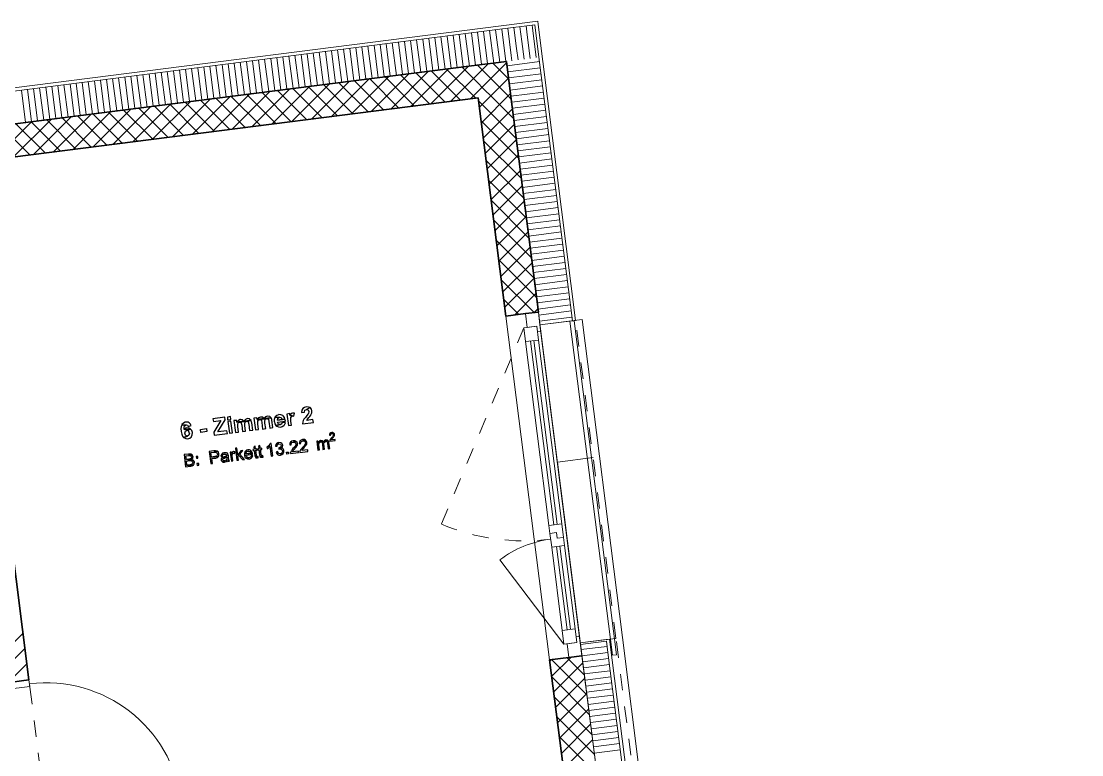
# Model space of a CAD drawing. Header units: metres. Extents: x 2713679.5 to 2713747.3, y 1226017.1 to 1226104.2.
# Drawn here: x 2713694.25 to 2713700.73, y 1226090.99 to 1226095.48 of the extents above; entities that cross this region are included whole.
import ezdxf

# ---------------------------------------------------------------- set-up
doc = ezdxf.new("R2010")
doc.units = ezdxf.units.M
doc.header["$MEASUREMENT"] = 0
doc.linetypes.add('Strich 2_1mm', pattern=[0.15, 0.1, -0.05])
doc.linetypes.add('Strichpunkt 3_1_1mm Achsen', pattern=[0.25, 0.15, -0.05, 0, -0.05])
doc.layers.add('plangrafiken', color=251, linetype='Continuous')
doc.layers.add('waende_stuetzen', color=250, linetype='Continuous')
doc.layers.add('texte', color=7, linetype='Continuous', true_color=0x000000)

msp = doc.modelspace()

# ---------------------------------------------------------------- linework, layer by layer
at = {"layer": 'plangrafiken', "color": 7, "linetype": 'Continuous', "lineweight": 13}
for p, q in [((2713697.6277, 1226093.6492), (2713697.6029, 1226093.6461)), ((2713697.6029, 1226093.6461), (2713697.8622, 1226091.6025)), ((2713697.887, 1226091.6056), (2713697.6277, 1226093.6492)), ((2713697.8622, 1226091.6025), (2713697.887, 1226091.6056))]:
    msp.add_line(p, q, dxfattribs=at)
at = {"layer": 'texte'}
for points in [[(2713695.8213, 1226093.0747), (2713695.8201, 1226093.0735), (2713695.8091, 1226093.0698), (2713695.7993, 1226093.0612), (2713695.7968, 1226093.0576), (2713695.825, 1226093.06), (2713695.8348, 1226093.0563), (2713695.836, 1226093.0563), (2713695.8409, 1226093.0441), (2713695.8127, 1226093.0417), (2713695.8592, 1226093.0465), (2713695.8556, 1226093.0576), (2713695.8482, 1226093.0673), (2713695.8458, 1226093.0686), (2713695.8348, 1226093.0735)], [(2713695.8886, 1226093.0808), (2713695.8703, 1226093.0784), (2713695.88, 1226093.0074), (2713695.8984, 1226093.0098), (2713695.896, 1226093.0319), (2713695.8947, 1226093.0453), (2713695.8947, 1226093.0563), (2713695.8984, 1226093.0637), (2713695.9045, 1226093.0673), (2713695.8898, 1226093.071)], [(2713695.9045, 1226093.0845), (2713695.8972, 1226093.0808), (2713695.8898, 1226093.071), (2713695.9045, 1226093.0673), (2713695.9143, 1226093.0649), (2713695.918, 1226093.0833), (2713695.9168, 1226093.0833)], [(2713695.9889, 1226093.1224), (2713695.9779, 1226093.1187), (2713695.9681, 1226093.1126), (2713695.9681, 1226093.1126), (2713695.962, 1226093.1016), (2713695.9596, 1226093.0882), (2713695.9792, 1226093.0894), (2713695.9792, 1226093.0894), (2713695.9816, 1226093.1016), (2713695.9902, 1226093.1065), (2713696.0134, 1226093.1175), (2713696.0024, 1226093.1212)], [(2713696.0134, 1226093.1175), (2713695.9902, 1226093.1065), (2713696.0012, 1226093.1041), (2713696.0049, 1226093.0943), (2713696.0024, 1226093.082), (2713695.9987, 1226093.0771), (2713695.9889, 1226093.0637), (2713695.9841, 1226093.0576), (2713695.9755, 1226093.0465), (2713695.9706, 1226093.038), (2713695.9681, 1226093.0306), (2713695.9669, 1226093.0184), (2713696.033, 1226093.0257), (2713696.0305, 1226093.0441), (2713695.9938, 1226093.0392), (2713695.9963, 1226093.0453), (2713695.9975, 1226093.0465), (2713696.0061, 1226093.0576), (2713696.011, 1226093.0625), (2713696.0171, 1226093.071), (2713696.0183, 1226093.0735), (2713696.0232, 1226093.0857), (2713696.0232, 1226093.0857), (2713696.0244, 1226093.0979), (2713696.022, 1226093.1077)], [(2713695.2279, 1226093.0111), (2713695.2242, 1226093.0013), (2713695.223, 1226092.9878), (2713695.2242, 1226092.9731), (2713695.2242, 1226092.9707), (2713695.2279, 1226092.9548), (2713695.2328, 1226092.9438), (2713695.2389, 1226092.9352), (2713695.2634, 1226092.9425), (2713695.2536, 1226092.9462), (2713695.2511, 1226092.9487), (2713695.2475, 1226092.9609), (2713695.2475, 1226092.9609), (2713695.2499, 1226092.9731), (2713695.2585, 1226092.9793), (2713695.2805, 1226092.9866), (2713695.2426, 1226092.9829), (2713695.2426, 1226092.9964), (2713695.245, 1226093.0062), (2713695.2548, 1226093.0123)], [(2713695.2536, 1226093.0282), (2713695.2487, 1226093.0282), (2713695.2377, 1226093.0221), (2713695.2291, 1226093.0135), (2713695.2279, 1226093.0111), (2713695.2548, 1226093.0123), (2713695.2621, 1226093.0111), (2713695.267, 1226093.0025), (2713695.2854, 1226093.0074), (2713695.2817, 1226093.016), (2713695.2731, 1226093.0245), (2713695.267, 1226093.0282)], [(2713695.4922, 1226093.0588), (2713695.4188, 1226093.049), (2713695.4212, 1226093.0319), (2713695.4677, 1226093.038), (2713695.4236, 1226092.967), (2713695.4261, 1226092.9487), (2713695.5069, 1226092.9597), (2713695.5044, 1226092.9756), (2713695.4481, 1226092.9695), (2713695.4934, 1226093.0429)], [(2713695.5252, 1226093.0625), (2713695.5069, 1226093.06), (2713695.5081, 1226093.0429), (2713695.5277, 1226093.0453)], [(2713695.5289, 1226093.0355), (2713695.5093, 1226093.0331), (2713695.5191, 1226092.9609), (2713695.5374, 1226092.9633)], [(2713695.5644, 1226093.0392), (2713695.5472, 1226093.038), (2713695.5558, 1226092.9658), (2713695.5754, 1226092.9682), (2713695.5705, 1226093.0025), (2713695.5705, 1226093.0062), (2713695.5705, 1226093.0184), (2713695.5741, 1226093.0257), (2713695.5815, 1226093.0294), (2713695.6255, 1226093.0343), (2713695.6525, 1226093.0392), (2713695.6084, 1226093.0355), (2713695.5656, 1226093.0294)], [(2713695.5864, 1226093.0441), (2713695.5852, 1226093.0441), (2713695.5741, 1226093.0392), (2713695.5656, 1226093.0294), (2713695.6084, 1226093.0355), (2713695.5986, 1226093.0429)], [(2713695.6255, 1226093.0343), (2713695.5815, 1226093.0294), (2713695.5876, 1226093.0282), (2713695.5913, 1226093.0245), (2713695.5913, 1226093.0233), (2713695.595, 1226093.0111), (2713695.5998, 1226092.9707), (2713695.6182, 1226092.9731), (2713695.6145, 1226093.0086), (2713695.6133, 1226093.0111), (2713695.6133, 1226093.0233), (2713695.6182, 1226093.0306)], [(2713695.6292, 1226093.0502), (2713695.617, 1226093.0453), (2713695.617, 1226093.0453), (2713695.6084, 1226093.0355), (2713695.6525, 1226093.0392), (2713695.6427, 1226093.0478), (2713695.6414, 1226093.049)], [(2713695.6525, 1226093.0392), (2713695.6255, 1226093.0343), (2713695.6341, 1226093.0319), (2713695.6341, 1226093.0306), (2713695.6378, 1226093.0172), (2713695.6427, 1226092.9768), (2713695.6622, 1226092.9793), (2713695.6561, 1226093.0245), (2713695.6549, 1226093.0282)], [(2713695.6879, 1226093.0551), (2713695.6696, 1226093.0527), (2713695.6794, 1226092.9817), (2713695.6977, 1226092.9841), (2713695.6941, 1226093.0184), (2713695.6928, 1226093.0209), (2713695.6928, 1226093.0343), (2713695.6977, 1226093.0417), (2713695.7051, 1226093.0441), (2713695.7479, 1226093.0502), (2713695.7748, 1226093.0551), (2713695.732, 1226093.0514), (2713695.6892, 1226093.0453)], [(2713695.71, 1226093.06), (2713695.7087, 1226093.06), (2713695.6977, 1226093.0551), (2713695.6892, 1226093.0453), (2713695.732, 1226093.0514), (2713695.7222, 1226093.0588)], [(2713695.7479, 1226093.0502), (2713695.7051, 1226093.0441), (2713695.7112, 1226093.0441), (2713695.7149, 1226093.0392), (2713695.7149, 1226093.0392), (2713695.7173, 1226093.0257), (2713695.7222, 1226092.9866), (2713695.7418, 1226092.989), (2713695.7369, 1226093.0233), (2713695.7369, 1226093.027), (2713695.7369, 1226093.0392), (2713695.7406, 1226093.0465)], [(2713695.7516, 1226093.0649), (2713695.7406, 1226093.0612), (2713695.7406, 1226093.0612), (2713695.732, 1226093.0514), (2713695.7748, 1226093.0551), (2713695.7663, 1226093.0637), (2713695.765, 1226093.0637)], [(2713695.7748, 1226093.0551), (2713695.7479, 1226093.0502), (2713695.7565, 1226093.0465), (2713695.7577, 1226093.0465), (2713695.7601, 1226093.0331), (2713695.7663, 1226092.9927), (2713695.7846, 1226092.9952), (2713695.7785, 1226093.0404), (2713695.7785, 1226093.0441)], [(2713695.7968, 1226093.0576), (2713695.7932, 1226093.0453), (2713695.7932, 1226093.0319), (2713695.7944, 1226093.0306), (2713695.7968, 1226093.0184), (2713695.8042, 1226093.0074), (2713695.8311, 1226093.0135), (2713695.8201, 1226093.0172), (2713695.8189, 1226093.0172), (2713695.814, 1226093.0294), (2713695.8617, 1226093.0355), (2713695.8592, 1226093.0465), (2713695.8127, 1226093.0417), (2713695.8127, 1226093.0417), (2713695.8152, 1226093.0539), (2713695.825, 1226093.06)], [(2713695.8421, 1226093.0257), (2713695.8384, 1226093.0172), (2713695.8311, 1226093.0135), (2713695.8042, 1226093.0074), (2713695.8091, 1226093.0037), (2713695.8201, 1226093.0001), (2713695.8336, 1226092.9988), (2713695.8421, 1226093.0013), (2713695.8519, 1226093.0074), (2713695.8568, 1226093.0123), (2713695.8617, 1226093.0245)], [(2713695.2805, 1226092.9866), (2713695.2585, 1226092.9793), (2713695.2683, 1226092.9756), (2713695.2695, 1226092.9744), (2713695.2731, 1226092.9621), (2713695.2744, 1226092.9597), (2713695.2719, 1226092.9487), (2713695.2634, 1226092.9425), (2713695.2389, 1226092.9352), (2713695.2413, 1226092.934), (2713695.2523, 1226092.9279), (2713695.2646, 1226092.9266), (2713695.2646, 1226092.9266), (2713695.2768, 1226092.9315), (2713695.2866, 1226092.9389), (2713695.2866, 1226092.9401), (2713695.2915, 1226092.9511), (2713695.2927, 1226092.9646), (2713695.2927, 1226092.9646), (2713695.2891, 1226092.978)], [(2713695.2597, 1226092.9939), (2713695.2523, 1226092.9915), (2713695.2426, 1226092.9829), (2713695.2805, 1226092.9866), (2713695.2719, 1226092.9927)], [(2713695.3441, 1226092.9658), (2713695.3417, 1226092.9841), (2713695.3796, 1226092.989), (2713695.382, 1226092.9707), (2713695.3441, 1226092.9658)], [(2713696.1456, 1226092.9646), (2713696.1394, 1226092.9633), (2713696.1346, 1226092.9597), (2713696.1321, 1226092.9548), (2713696.1309, 1226092.9487), (2713696.137, 1226092.9487), (2713696.137, 1226092.9499), (2713696.1394, 1226092.956), (2713696.1394, 1226092.9572), (2713696.1456, 1226092.9597), (2713696.1566, 1226092.9621), (2713696.1517, 1226092.9646)], [(2713696.1566, 1226092.9621), (2713696.1456, 1226092.9597), (2713696.1468, 1226092.9597), (2713696.1529, 1226092.9585), (2713696.1529, 1226092.9585), (2713696.1554, 1226092.9523), (2713696.1554, 1226092.9511), (2713696.1541, 1226092.945), (2713696.1529, 1226092.9438), (2713696.1505, 1226092.9389), (2713696.1443, 1226092.9328), (2713696.1407, 1226092.9291), (2713696.137, 1226092.9242), (2713696.137, 1226092.9242), (2713696.1346, 1226092.9181), (2713696.1346, 1226092.9132), (2713696.1664, 1226092.9168), (2713696.1664, 1226092.923), (2713696.1419, 1226092.9205), (2713696.1443, 1226092.9242), (2713696.1456, 1226092.9254), (2713696.1505, 1226092.9303), (2713696.1554, 1226092.9364), (2713696.1578, 1226092.9401), (2713696.159, 1226092.9413), (2713696.1615, 1226092.9474), (2713696.1627, 1226092.9536), (2713696.1615, 1226092.9572)], [(2713695.6769, 1226092.8838), (2713695.6684, 1226092.8765), (2713695.6708, 1226092.863), (2713695.6635, 1226092.8618), (2713695.6647, 1226092.8557), (2713695.6708, 1226092.8557), (2713695.6757, 1226092.8251), (2713695.6757, 1226092.8239), (2713695.6782, 1226092.8141), (2713695.6904, 1226092.819), (2713695.6867, 1226092.819), (2713695.6855, 1226092.8202), (2713695.6843, 1226092.8263), (2713695.6806, 1226092.8569), (2713695.6892, 1226092.8581), (2713695.6879, 1226092.8655), (2713695.6794, 1226092.8642)], [(2713695.7063, 1226092.8863), (2713695.6977, 1226092.8801), (2713695.699, 1226092.8667), (2713695.6928, 1226092.8655), (2713695.6928, 1226092.8593), (2713695.7002, 1226092.8593), (2713695.7039, 1226092.8287), (2713695.7039, 1226092.8275), (2713695.7063, 1226092.8177), (2713695.7198, 1226092.8226), (2713695.7161, 1226092.8226), (2713695.7149, 1226092.8239), (2713695.7136, 1226092.83), (2713695.7087, 1226092.8606), (2713695.7185, 1226092.8618), (2713695.7173, 1226092.8691), (2713695.7087, 1226092.8679)], [(2713695.7577, 1226092.8814), (2713695.7491, 1226092.8752), (2713695.7503, 1226092.8667), (2713695.7516, 1226092.8667), (2713695.7601, 1226092.8728), (2713695.7601, 1226092.8728), (2713695.7675, 1226092.8801)], [(2713695.7748, 1226092.8973), (2713695.7687, 1226092.8973), (2713695.7675, 1226092.8948), (2713695.7614, 1226092.8863), (2713695.7577, 1226092.8814), (2713695.7675, 1226092.8801), (2713695.7748, 1226092.8214), (2713695.7846, 1226092.8226)], [(2713695.8079, 1226092.896), (2713695.8042, 1226092.8912), (2713695.8017, 1226092.8814), (2713695.8103, 1226092.8814), (2713695.8115, 1226092.8826), (2713695.814, 1226092.8912), (2713695.814, 1226092.8912), (2713695.8225, 1226092.896)], [(2713695.8213, 1226092.9034), (2713695.8152, 1226092.9022), (2713695.8079, 1226092.896), (2713695.8225, 1226092.896), (2713695.8323, 1226092.8936), (2713695.836, 1226092.8863), (2713695.836, 1226092.8838), (2713695.8323, 1226092.8752), (2713695.8311, 1226092.8752), (2713695.8225, 1226092.8716), (2713695.8372, 1226092.8704), (2713695.8446, 1226092.8777), (2713695.8458, 1226092.8863), (2713695.8458, 1226092.8875), (2713695.8421, 1226092.896), (2713695.8409, 1226092.8973), (2713695.8336, 1226092.9022), (2713695.8311, 1226092.9022)], [(2713695.9094, 1226092.9144), (2713695.9008, 1226092.912), (2713695.8935, 1226092.9071), (2713695.8898, 1226092.8997), (2713695.8886, 1226092.8899), (2713695.8972, 1226092.8899), (2713695.8972, 1226092.8924), (2713695.8996, 1226092.9022), (2713695.9008, 1226092.9034), (2713695.9106, 1226092.9071), (2713695.9265, 1226092.9107), (2713695.9204, 1226092.9144)], [(2713695.9265, 1226092.9107), (2713695.9106, 1226092.9071), (2713695.9119, 1226092.9071), (2713695.9204, 1226092.9046), (2713695.9216, 1226092.9046), (2713695.9253, 1226092.896), (2713695.9253, 1226092.8936), (2713695.9229, 1226092.8838), (2713695.9216, 1226092.8826), (2713695.9168, 1226092.8752), (2713695.9082, 1226092.8667), (2713695.9033, 1226092.8606), (2713695.8984, 1226092.8532), (2713695.8972, 1226092.852), (2713695.8935, 1226092.8434), (2713695.8935, 1226092.8361), (2713695.9424, 1226092.8422), (2713695.9412, 1226092.852), (2713695.9045, 1226092.8471), (2713695.9082, 1226092.852), (2713695.9094, 1226092.8544), (2713695.9168, 1226092.863), (2713695.9241, 1226092.8716), (2713695.9302, 1226092.8777), (2713695.9302, 1226092.8789), (2713695.9351, 1226092.8875), (2713695.9351, 1226092.8973), (2713695.9339, 1226092.9034)], [(2713695.9669, 1226092.9217), (2713695.9584, 1226092.9193), (2713695.951, 1226092.9144), (2713695.9473, 1226092.9071), (2713695.9461, 1226092.8973), (2713695.9559, 1226092.8973), (2713695.9547, 1226092.8997), (2713695.9584, 1226092.9095), (2713695.9596, 1226092.9107), (2713695.9681, 1226092.9144), (2713695.9853, 1226092.9181), (2713695.9779, 1226092.9217)], [(2713695.9853, 1226092.9181), (2713695.9681, 1226092.9144), (2713695.9694, 1226092.9144), (2713695.9792, 1226092.912), (2713695.9792, 1226092.912), (2713695.9841, 1226092.9034), (2713695.9841, 1226092.9009), (2713695.9804, 1226092.8912), (2713695.9804, 1226092.8899), (2713695.9743, 1226092.8826), (2713695.9669, 1226092.874), (2713695.962, 1226092.8679), (2713695.9559, 1226092.8606), (2713695.9547, 1226092.8593), (2713695.951, 1226092.8508), (2713695.951, 1226092.8434), (2713696, 1226092.8496), (2713695.9987, 1226092.8593), (2713695.962, 1226092.8544), (2713695.9657, 1226092.8593), (2713695.9669, 1226092.8618), (2713695.9755, 1226092.8704), (2713695.9816, 1226092.8789), (2713695.9877, 1226092.885), (2713695.9877, 1226092.8863), (2713695.9926, 1226092.8948), (2713695.9926, 1226092.9046), (2713695.9914, 1226092.9107)], [(2713696.0611, 1226092.9132), (2713696.0538, 1226092.912), (2713696.0599, 1226092.8581), (2713696.0697, 1226092.8593), (2713696.066, 1226092.8875), (2713696.066, 1226092.8887), (2713696.066, 1226092.8985), (2713696.0697, 1226092.9046), (2713696.0624, 1226092.9046)], [(2713696.0783, 1226092.9156), (2713696.077, 1226092.9156), (2713696.0685, 1226092.912), (2713696.0624, 1226092.9046), (2713696.0697, 1226092.9046), (2713696.077, 1226092.9083), (2713696.0881, 1226092.9144), (2713696.0881, 1226092.9144)], [(2713696.0881, 1226092.9144), (2713696.077, 1226092.9083), (2713696.0844, 1226092.9058), (2713696.0942, 1226092.9083)], [(2713696.1101, 1226092.9205), (2713696.1089, 1226092.9205), (2713696.1003, 1226092.9168), (2713696.0942, 1226092.9083), (2713696.0844, 1226092.9058), (2713696.0881, 1226092.8973), (2713696.0917, 1226092.8618), (2713696.1015, 1226092.863), (2713696.0978, 1226092.8948), (2713696.0966, 1226092.8985), (2713696.0991, 1226092.9071), (2713696.1003, 1226092.9071), (2713696.1089, 1226092.912), (2713696.1223, 1226092.9168), (2713696.1199, 1226092.9193)], [(2713696.1223, 1226092.9168), (2713696.1089, 1226092.912), (2713696.1138, 1226092.9107), (2713696.1174, 1226092.9083), (2713696.1199, 1226092.8997), (2713696.1235, 1226092.8655), (2713696.1333, 1226092.8667), (2713696.1284, 1226092.9046), (2713696.1272, 1226092.9095)], [(2713695.2695, 1226092.8336), (2713695.2426, 1226092.83), (2713695.2511, 1226092.7553), (2713695.2805, 1226092.759), (2713695.2829, 1226092.759), (2713695.2915, 1226092.7615), (2713695.2988, 1226092.7663), (2713695.2597, 1226092.7651), (2713695.2572, 1226092.7908), (2713695.2744, 1226092.7933), (2713695.2976, 1226092.7969), (2713695.2891, 1226092.8006), (2713695.2891, 1226092.8006), (2713695.256, 1226092.7994), (2713695.2536, 1226092.8226), (2713695.2683, 1226092.8239), (2713695.2927, 1226092.8275), (2713695.2842, 1226092.8324), (2713695.2805, 1226092.8336)], [(2713695.2927, 1226092.8275), (2713695.2683, 1226092.8239), (2713695.2695, 1226092.8239), (2713695.2793, 1226092.8251), (2713695.2854, 1226092.8214), (2713695.2878, 1226092.8153), (2713695.2866, 1226092.8079), (2713695.2817, 1226092.8043), (2713695.2719, 1226092.8018), (2713695.256, 1226092.7994), (2713695.2891, 1226092.8006), (2713695.2952, 1226092.8079), (2713695.2976, 1226092.8177), (2713695.2964, 1226092.8177), (2713695.2927, 1226092.8263)], [(2713695.3258, 1226092.819), (2713695.316, 1226092.8177), (2713695.3172, 1226092.8079), (2713695.327, 1226092.8092)], [(2713695.4236, 1226092.8532), (2713695.3955, 1226092.8496), (2713695.4053, 1226092.7749), (2713695.4151, 1226092.7761), (2713695.4114, 1226092.8067), (2713695.4298, 1226092.8092), (2713695.4359, 1226092.8092), (2713695.4457, 1226092.8128), (2713695.4518, 1226092.8177), (2713695.4102, 1226092.8153), (2713695.4065, 1226092.8422), (2713695.4261, 1226092.8447), (2713695.4444, 1226092.8508), (2713695.4444, 1226092.8508), (2713695.4347, 1226092.8532), (2713695.4347, 1226092.8532)], [(2713695.4444, 1226092.8508), (2713695.4261, 1226092.8447), (2713695.4347, 1226092.8447), (2713695.442, 1226092.841), (2713695.4457, 1226092.8336), (2713695.4457, 1226092.8312), (2713695.442, 1226092.8226), (2713695.4396, 1226092.8202), (2713695.4298, 1226092.8177), (2713695.4102, 1226092.8153), (2713695.4518, 1226092.8177), (2713695.4542, 1226092.8251), (2713695.4555, 1226092.8349), (2713695.4555, 1226092.8361), (2713695.4518, 1226092.8447)], [(2713695.4701, 1226092.8312), (2713695.4701, 1226092.8312), (2713695.4665, 1226092.8214), (2713695.4763, 1226092.8214), (2713695.4799, 1226092.83), (2713695.4799, 1226092.83), (2713695.4885, 1226092.8336)], [(2713695.4799, 1226092.8141), (2713695.4738, 1226092.8104), (2713695.4689, 1226092.8043), (2713695.4689, 1226092.7969), (2713695.4689, 1226092.7945), (2713695.475, 1226092.7871), (2713695.4897, 1226092.792), (2713695.4812, 1226092.7933), (2713695.4787, 1226092.7982), (2713695.4787, 1226092.8031), (2713695.4824, 1226092.8067), (2713695.4897, 1226092.8092), (2713695.4958, 1226092.8116), (2713695.5044, 1226092.8153)], [(2713695.4897, 1226092.841), (2713695.4861, 1226092.841), (2713695.4775, 1226092.8385), (2713695.4775, 1226092.8385), (2713695.4701, 1226092.8312), (2713695.4885, 1226092.8336), (2713695.4909, 1226092.8336), (2713695.4995, 1226092.8324), (2713695.5032, 1226092.8239), (2713695.5032, 1226092.8226), (2713695.4983, 1226092.8202), (2713695.4873, 1226092.8165), (2713695.4799, 1226092.8141), (2713695.5044, 1226092.8153), (2713695.5044, 1226092.8116), (2713695.5044, 1226092.8018), (2713695.4995, 1226092.7957), (2713695.5081, 1226092.7945), (2713695.5105, 1226092.7884), (2713695.5203, 1226092.7896), (2713695.5166, 1226092.7957), (2713695.5154, 1226092.7994), (2713695.5142, 1226092.8116), (2713695.513, 1226092.8239), (2713695.5105, 1226092.8324), (2713695.5069, 1226092.8385), (2713695.5007, 1226092.841), (2713695.4995, 1226092.841)], [(2713695.5325, 1226092.8459), (2713695.524, 1226092.8447), (2713695.5313, 1226092.7908), (2713695.5399, 1226092.792), (2713695.5362, 1226092.8202), (2713695.5362, 1226092.8214), (2713695.5362, 1226092.8312), (2713695.5399, 1226092.8361), (2713695.5448, 1226092.8385), (2713695.5338, 1226092.8373)], [(2713695.5436, 1226092.8483), (2713695.5387, 1226092.8459), (2713695.5338, 1226092.8373), (2713695.5448, 1226092.8385), (2713695.5521, 1226092.8373), (2713695.5533, 1226092.8471), (2713695.5533, 1226092.8471)], [(2713695.5656, 1226092.8704), (2713695.5558, 1226092.8691), (2713695.5656, 1226092.7957), (2713695.5754, 1226092.7969), (2713695.5717, 1226092.8177), (2713695.5778, 1226092.8251), (2713695.5705, 1226092.8287)], [(2713695.6011, 1226092.8544), (2713695.5901, 1226092.8532), (2713695.5705, 1226092.8287), (2713695.5778, 1226092.8251), (2713695.5986, 1226092.7994), (2713695.6109, 1226092.8006), (2713695.5839, 1226092.8324)], [(2713695.6158, 1226092.8496), (2713695.6145, 1226092.8471), (2713695.6109, 1226092.8385), (2713695.6109, 1226092.8275), (2713695.6121, 1226092.8251), (2713695.6145, 1226092.8153), (2713695.6206, 1226092.8079), (2713695.639, 1226092.8104), (2713695.6366, 1226092.8104), (2713695.628, 1226092.8141), (2713695.6243, 1226092.8177), (2713695.6206, 1226092.8275), (2713695.661, 1226092.8324), (2713695.661, 1226092.8349), (2713695.6598, 1226092.8385), (2713695.6206, 1226092.8349), (2713695.6206, 1226092.8373), (2713695.6243, 1226092.8471), (2713695.6255, 1226092.8483), (2713695.6341, 1226092.852)], [(2713695.6329, 1226092.8593), (2713695.6317, 1226092.8593), (2713695.6231, 1226092.8569), (2713695.6158, 1226092.8496), (2713695.6341, 1226092.852), (2713695.6378, 1226092.852), (2713695.6463, 1226092.8483), (2713695.6463, 1226092.8471), (2713695.65, 1226092.8385), (2713695.6206, 1226092.8349), (2713695.6598, 1226092.8385), (2713695.6574, 1226092.8471), (2713695.6512, 1226092.8544), (2713695.6512, 1226092.8544), (2713695.6427, 1226092.8593)], [(2713695.6525, 1226092.8239), (2713695.6525, 1226092.8226), (2713695.6476, 1226092.8141), (2713695.639, 1226092.8104), (2713695.6206, 1226092.8079), (2713695.6219, 1226092.8079), (2713695.6304, 1226092.8043), (2713695.6402, 1226092.8031), (2713695.6476, 1226092.8055), (2713695.6549, 1226092.8104), (2713695.6586, 1226092.8141), (2713695.6622, 1226092.8239)], [(2713695.6941, 1226092.8202), (2713695.6904, 1226092.819), (2713695.6782, 1226092.8141), (2713695.6818, 1226092.8104), (2713695.6904, 1226092.8104), (2713695.6965, 1226092.8116)], [(2713695.7234, 1226092.8239), (2713695.7198, 1226092.8226), (2713695.7063, 1226092.8177), (2713695.7112, 1226092.8141), (2713695.7185, 1226092.8141), (2713695.7259, 1226092.8153)], [(2713695.814, 1226092.8483), (2713695.8054, 1226092.8459), (2713695.8079, 1226092.8385), (2713695.814, 1226092.8312), (2713695.8213, 1226092.8275), (2713695.8311, 1226092.8275), (2713695.8323, 1226092.8275), (2713695.8409, 1226092.83), (2713695.8482, 1226092.8361), (2713695.8311, 1226092.8349), (2713695.8299, 1226092.8349), (2713695.8213, 1226092.8373), (2713695.8189, 1226092.8385)], [(2713695.8213, 1226092.8716), (2713695.8213, 1226092.863), (2713695.8274, 1226092.8655), (2713695.8372, 1226092.8704), (2713695.8372, 1226092.8704), (2713695.8225, 1226092.8716)], [(2713695.8372, 1226092.8704), (2713695.8274, 1226092.8655), (2713695.8299, 1226092.8655), (2713695.8384, 1226092.8618), (2713695.8397, 1226092.8606), (2713695.8433, 1226092.852), (2713695.8446, 1226092.8496), (2713695.8409, 1226092.841), (2713695.8397, 1226092.8385), (2713695.8311, 1226092.8349), (2713695.8482, 1226092.8361), (2713695.8531, 1226092.8447), (2713695.8531, 1226092.8544), (2713695.8531, 1226092.8569), (2713695.8482, 1226092.8655), (2713695.847, 1226092.8667)], [(2713695.8703, 1226092.8336), (2713695.869, 1226092.8447), (2713695.88, 1226092.8459), (2713695.8813, 1226092.8349), (2713695.8703, 1226092.8336)], [(2713695.2976, 1226092.7969), (2713695.2744, 1226092.7933), (2713695.2756, 1226092.7933), (2713695.2854, 1226092.7933), (2713695.2915, 1226092.7896), (2713695.2952, 1226092.7823), (2713695.2939, 1226092.7761), (2713695.2903, 1226092.7712), (2713695.2854, 1226092.7688), (2713695.2793, 1226092.7676), (2713695.2597, 1226092.7651), (2713695.2988, 1226092.7663), (2713695.3037, 1226092.7737), (2713695.3037, 1226092.7737), (2713695.305, 1226092.7835), (2713695.305, 1226092.7859), (2713695.3001, 1226092.7945)], [(2713695.3319, 1226092.7761), (2713695.3209, 1226092.7749), (2713695.3221, 1226092.7639), (2713695.3331, 1226092.7651)], [(2713695.4995, 1226092.7957), (2713695.4897, 1226092.792), (2713695.475, 1226092.7871), (2713695.4787, 1226092.7847), (2713695.4885, 1226092.7847), (2713695.4897, 1226092.7847), (2713695.4983, 1226092.7871), (2713695.4995, 1226092.7884), (2713695.5081, 1226092.7945)]]:
    msp.add_lwpolyline(points, close=True, dxfattribs=at)
at = {"layer": 'waende_stuetzen', "color": 7, "linetype": 'Continuous', "lineweight": 18}
for p, q in [((2713697.4053, 1226095.4808), (2713692.7278, 1226094.8872)), ((2713697.4053, 1226095.4808), (2713697.4078, 1226095.461)), ((2713697.1896, 1226095.4333), (2713692.7998, 1226094.8762)), ((2713697.388, 1226095.4585), (2713697.1896, 1226095.4333)), ((2713697.4132, 1226095.26), (2713697.388, 1226095.4585)), ((2713697.6376, 1226093.6505), (2713697.4078, 1226095.461)), ((2713697.6177, 1226093.648), (2713697.4132, 1226095.26)), ((2713697.4193, 1226093.6228), (2713697.4093, 1226093.7022)), ((2713697.6177, 1226093.648), (2713697.4193, 1226093.6228)), ((2713697.6376, 1226093.6505), (2713697.6177, 1226093.648)), ((2713697.5257, 1226092.7845), (2713697.744, 1226092.8122)), ((2713700.7342, 1226067.5023), (2713697.5257, 1226092.7845)), ((2713698.92, 1226081.7976), (2713697.5257, 1226092.7845)), ((2713697.8645, 1226091.7036), (2713697.6661, 1226091.6784)), ((2713697.8248, 1226091.6985), (2713697.6661, 1226091.6784)), ((2713697.6661, 1226091.6784), (2713697.6762, 1226091.599)), ((2713697.6661, 1226091.6784), (2713697.6673, 1226091.6685)), ((2713697.8236, 1226091.6883), (2713697.6673, 1226091.6685)), ((2713697.6673, 1226091.6685), (2713697.6762, 1226091.599)), ((2713697.8236, 1226091.6883), (2713697.8261, 1226091.6886)), ((2713697.8447, 1226091.7011), (2713697.8248, 1226091.6985)), ((2713697.8349, 1226091.6192), (2713697.8261, 1226091.6886)), ((2713698.1367, 1226089.3995), (2713697.8447, 1226091.7011)), ((2713697.8843, 1226091.7061), (2713697.8645, 1226091.7036)), ((2713697.9481, 1226089.4562), (2713697.6762, 1226091.599)), ((2713698.1068, 1226089.4764), (2713697.8349, 1226091.6192))]:
    msp.add_line(p, q, dxfattribs=at)
at = {"layer": 'waende_stuetzen', "color": 18, "linetype": 'Continuous', "lineweight": 0, "true_color": 0x000000}
for p, q in [((2713696.9994, 1226095.4091), (2713697.0246, 1226095.2107)), ((2713697.0366, 1226095.4139), (2713697.0618, 1226095.2155)), ((2713697.0738, 1226095.4186), (2713697.099, 1226095.2202)), ((2713697.111, 1226095.4233), (2713697.1362, 1226095.2249)), ((2713697.1482, 1226095.428), (2713697.1734, 1226095.2296)), ((2713697.1854, 1226095.4327), (2713697.2106, 1226095.2343)), ((2713697.2226, 1226095.4375), (2713697.2436, 1226095.2721)), ((2713697.2598, 1226095.4422), (2713697.2761, 1226095.314)), ((2713697.297, 1226095.4469), (2713697.3085, 1226095.3559)), ((2713697.3342, 1226095.4516), (2713697.341, 1226095.3979)), ((2713697.3714, 1226095.4563), (2713697.3735, 1226095.4398)), ((2713697.3735, 1226095.4398), (2713697.3966, 1226095.2579)), ((2713696.4786, 1226095.343), (2713696.5037, 1226095.1446)), ((2713696.5158, 1226095.3478), (2713696.5409, 1226095.1494)), ((2713696.553, 1226095.3525), (2713696.5782, 1226095.1541)), ((2713696.5902, 1226095.3572), (2713696.6154, 1226095.1588)), ((2713696.6274, 1226095.3619), (2713696.6526, 1226095.1635)), ((2713696.6646, 1226095.3666), (2713696.6898, 1226095.1682)), ((2713696.7018, 1226095.3714), (2713696.727, 1226095.173)), ((2713696.739, 1226095.3761), (2713696.7642, 1226095.1777)), ((2713696.7762, 1226095.3808), (2713696.8014, 1226095.1824)), ((2713696.8134, 1226095.3855), (2713696.8386, 1226095.1871)), ((2713696.8506, 1226095.3903), (2713696.8758, 1226095.1918)), ((2713696.8878, 1226095.395), (2713696.913, 1226095.1966)), ((2713696.925, 1226095.3997), (2713696.9502, 1226095.2013)), ((2713696.9622, 1226095.4044), (2713696.9874, 1226095.206)), ((2713697.3085, 1226095.3559), (2713697.3222, 1226095.2485)), ((2713697.341, 1226095.3979), (2713697.3594, 1226095.2532)), ((2713695.9949, 1226095.2817), (2713696.0201, 1226095.0833)), ((2713696.0321, 1226095.2864), (2713696.0573, 1226095.088)), ((2713696.0693, 1226095.2911), (2713696.0945, 1226095.0927)), ((2713696.1066, 1226095.2958), (2713696.1317, 1226095.0974)), ((2713696.1438, 1226095.3006), (2713696.1689, 1226095.1021)), ((2713696.181, 1226095.3053), (2713696.2061, 1226095.1069)), ((2713696.2182, 1226095.31), (2713696.2433, 1226095.1116)), ((2713696.2554, 1226095.3147), (2713696.2805, 1226095.1163)), ((2713696.2926, 1226095.3194), (2713696.3177, 1226095.121)), ((2713696.3298, 1226095.3242), (2713696.3549, 1226095.1257)), ((2713696.367, 1226095.3289), (2713696.3921, 1226095.1305)), ((2713696.4042, 1226095.3336), (2713696.4293, 1226095.1352)), ((2713696.4414, 1226095.3383), (2713696.4665, 1226095.1399)), ((2713697.2761, 1226095.314), (2713697.285, 1226095.2438)), ((2713695.4741, 1226095.2156), (2713695.4993, 1226095.0172)), ((2713695.5113, 1226095.2203), (2713695.5365, 1226095.0219)), ((2713695.5485, 1226095.225), (2713695.5737, 1226095.0266)), ((2713695.5857, 1226095.2297), (2713695.6109, 1226095.0313)), ((2713695.6229, 1226095.2345), (2713695.6481, 1226095.036)), ((2713695.6601, 1226095.2392), (2713695.6853, 1226095.0408)), ((2713695.6973, 1226095.2439), (2713695.7225, 1226095.0455)), ((2713695.7345, 1226095.2486), (2713695.7597, 1226095.0502)), ((2713695.7717, 1226095.2533), (2713695.7969, 1226095.0549)), ((2713695.8089, 1226095.2581), (2713695.8341, 1226095.0597)), ((2713695.8461, 1226095.2628), (2713695.8713, 1226095.0644)), ((2713695.8833, 1226095.2675), (2713695.9085, 1226095.0691)), ((2713695.9205, 1226095.2722), (2713695.9457, 1226095.0738)), ((2713695.9577, 1226095.2769), (2713695.9829, 1226095.0785)), ((2713697.0248, 1226095.1427), (2713697.1028, 1226095.2207)), ((2713697.1734, 1226095.1816), (2713697.1308, 1226095.2242)), ((2713697.1861, 1226095.1979), (2713697.2157, 1226095.2275)), ((2713697.4165, 1226095.2337), (2713697.2181, 1226095.2085)), ((2713697.2436, 1226095.2721), (2713697.2478, 1226095.2391)), ((2713694.9533, 1226095.1495), (2713694.9785, 1226094.9511)), ((2713694.9905, 1226095.1542), (2713695.0157, 1226094.9558)), ((2713695.0277, 1226095.1589), (2713695.0529, 1226094.9605)), ((2713695.0649, 1226095.1636), (2713695.0901, 1226094.9652)), ((2713695.1021, 1226095.1684), (2713695.1273, 1226094.97)), ((2713695.1393, 1226095.1731), (2713695.1645, 1226094.9747)), ((2713695.1765, 1226095.1778), (2713695.2017, 1226094.9794)), ((2713695.2137, 1226095.1825), (2713695.2389, 1226094.9841)), ((2713695.2509, 1226095.1872), (2713695.2761, 1226094.9888)), ((2713695.2881, 1226095.192), (2713695.3133, 1226094.9936)), ((2713695.3253, 1226095.1967), (2713695.3505, 1226094.9983)), ((2713695.3625, 1226095.2014), (2713695.3877, 1226095.003)), ((2713695.3997, 1226095.2061), (2713695.4249, 1226095.0077)), ((2713695.4369, 1226095.2109), (2713695.4621, 1226095.0124)), ((2713696.386, 1226094.9281), (2713696.6169, 1226095.159)), ((2713696.5074, 1226094.9435), (2713696.7383, 1226095.1744)), ((2713696.745, 1226094.9736), (2713696.5661, 1226095.1525)), ((2713696.6289, 1226094.9589), (2713696.8598, 1226095.1898)), ((2713696.8391, 1226094.9856), (2713696.6602, 1226095.1645)), ((2713696.7504, 1226094.9743), (2713696.9813, 1226095.2052)), ((2713696.9332, 1226094.9975), (2713696.7543, 1226095.1764)), ((2713697.0273, 1226095.0095), (2713696.8484, 1226095.1884)), ((2713697.0284, 1226095.1145), (2713696.9426, 1226095.2003)), ((2713697.1271, 1226095.1218), (2713697.0367, 1226095.2123)), ((2713697.0368, 1226095.0486), (2713697.1861, 1226095.1979)), ((2713697.2285, 1226095.1265), (2713697.1734, 1226095.1816)), ((2713697.4212, 1226095.1965), (2713697.2228, 1226095.1713)), ((2713697.4259, 1226095.1593), (2713697.2275, 1226095.1341)), ((2713694.4325, 1226095.0834), (2713694.4577, 1226094.885)), ((2713694.4697, 1226095.0881), (2713694.4949, 1226094.8897)), ((2713694.5069, 1226095.0928), (2713694.5321, 1226094.8944)), ((2713694.5441, 1226095.0975), (2713694.5693, 1226094.8991)), ((2713694.5813, 1226095.1023), (2713694.6065, 1226094.9039)), ((2713694.6185, 1226095.107), (2713694.6437, 1226094.9086)), ((2713694.6557, 1226095.1117), (2713694.6809, 1226094.9133)), ((2713694.6929, 1226095.1164), (2713694.7181, 1226094.918)), ((2713694.7301, 1226095.1211), (2713694.7553, 1226094.9227)), ((2713694.7673, 1226095.1259), (2713694.7925, 1226094.9275)), ((2713694.8045, 1226095.1306), (2713694.8297, 1226094.9322)), ((2713694.8417, 1226095.1353), (2713694.8669, 1226094.9369)), ((2713694.8789, 1226095.14), (2713694.9041, 1226094.9416)), ((2713694.9161, 1226095.1448), (2713694.9413, 1226094.9463)), ((2713695.9, 1226094.8664), (2713696.1309, 1226095.0973)), ((2713696.0215, 1226094.8818), (2713696.2524, 1226095.1127)), ((2713696.2744, 1226094.9139), (2713696.0955, 1226095.0928)), ((2713696.143, 1226094.8972), (2713696.3739, 1226095.1282)), ((2713696.3685, 1226094.9259), (2713696.1896, 1226095.1048)), ((2713696.2645, 1226094.9127), (2713696.4954, 1226095.1436)), ((2713696.4626, 1226094.9378), (2713696.2837, 1226095.1167)), ((2713696.5567, 1226094.9498), (2713696.3778, 1226095.1287)), ((2713696.6508, 1226094.9617), (2713696.4719, 1226095.1406)), ((2713696.8719, 1226094.9897), (2713697.0248, 1226095.1427)), ((2713697.0808, 1226095.062), (2713697.0284, 1226095.1145)), ((2713697.1149, 1226095.0206), (2713697.2276, 1226095.1334)), ((2713697.2156, 1226095.0334), (2713697.1271, 1226095.1218)), ((2713697.4307, 1226095.1221), (2713697.2323, 1226095.0969)), ((2713697.4354, 1226095.0849), (2713697.237, 1226095.0597)), ((2713694.2465, 1226095.0598), (2713694.2716, 1226094.8614)), ((2713694.2837, 1226095.0645), (2713694.3089, 1226094.8661)), ((2713694.3209, 1226095.0692), (2713694.3461, 1226094.8708)), ((2713694.3581, 1226095.0739), (2713694.3833, 1226094.8755)), ((2713694.3953, 1226095.0787), (2713694.4205, 1226094.8802)), ((2713695.2926, 1226094.7893), (2713695.5235, 1226095.0202)), ((2713695.4141, 1226094.8047), (2713695.645, 1226095.0357)), ((2713695.7096, 1226094.8423), (2713695.5307, 1226095.0212)), ((2713695.5356, 1226094.8202), (2713695.7665, 1226095.0511)), ((2713695.8038, 1226094.8542), (2713695.6249, 1226095.0331)), ((2713695.6571, 1226094.8356), (2713695.888, 1226095.0665)), ((2713695.8979, 1226094.8661), (2713695.719, 1226095.045)), ((2713695.7785, 1226094.851), (2713696.0095, 1226095.0819)), ((2713695.992, 1226094.8781), (2713695.8131, 1226095.057)), ((2713696.0861, 1226094.89), (2713695.9072, 1226095.0689)), ((2713696.1802, 1226094.902), (2713696.0013, 1226095.0809)), ((2713696.9934, 1226095.0052), (2713697.0368, 1226095.0486)), ((2713697.0487, 1226094.9545), (2713697.1149, 1226095.0206)), ((2713697.0607, 1226094.8603), (2713697.2363, 1226095.036)), ((2713697.1215, 1226095.0214), (2713697.0808, 1226095.062)), ((2713697.2593, 1226094.8835), (2713697.1215, 1226095.0214)), ((2713697.2439, 1226095.005), (2713697.2156, 1226095.0334)), ((2713697.2363, 1226095.036), (2713697.2396, 1226095.0392)), ((2713697.4401, 1226095.0477), (2713697.2417, 1226095.0225)), ((2713694.8067, 1226094.7277), (2713695.0376, 1226094.9586)), ((2713694.9282, 1226094.7431), (2713695.1591, 1226094.974)), ((2713695.0496, 1226094.7585), (2713695.2806, 1226094.9894)), ((2713695.239, 1226094.7825), (2713695.0601, 1226094.9614)), ((2713695.3332, 1226094.7945), (2713695.1543, 1226094.9734)), ((2713695.1711, 1226094.7739), (2713695.402, 1226095.0048)), ((2713695.4273, 1226094.8064), (2713695.2484, 1226094.9853)), ((2713695.5214, 1226094.8184), (2713695.3425, 1226094.9973)), ((2713695.6155, 1226094.8303), (2713695.4366, 1226095.0092)), ((2713697.2747, 1226094.7621), (2713697.0438, 1226094.993)), ((2713697.4448, 1226095.0105), (2713697.2464, 1226094.9853)), ((2713697.4495, 1226094.9733), (2713697.2511, 1226094.9481)), ((2713694.3207, 1226094.666), (2713694.5517, 1226094.8969)), ((2713694.4422, 1226094.6814), (2713694.6731, 1226094.9123)), ((2713694.6743, 1226094.7109), (2713694.4954, 1226094.8898)), ((2713694.5637, 1226094.6968), (2713694.7946, 1226094.9277)), ((2713694.7684, 1226094.7228), (2713694.5895, 1226094.9017)), ((2713694.8625, 1226094.7347), (2713694.6836, 1226094.9136)), ((2713694.6852, 1226094.7122), (2713694.9161, 1226094.9432)), ((2713694.9567, 1226094.7467), (2713694.7778, 1226094.9256)), ((2713695.0508, 1226094.7586), (2713694.8719, 1226094.9375)), ((2713695.1449, 1226094.7706), (2713694.966, 1226094.9495)), ((2713697.0726, 1226094.7662), (2713697.2515, 1226094.9451)), ((2713697.4543, 1226094.9361), (2713697.2559, 1226094.9109)), ((2713697.459, 1226094.8989), (2713697.2606, 1226094.8737)), ((2713694.0778, 1226094.6352), (2713694.3087, 1226094.8661)), ((2713694.2978, 1226094.6631), (2713694.1189, 1226094.842)), ((2713694.1993, 1226094.6506), (2713694.4302, 1226094.8815)), ((2713694.3919, 1226094.675), (2713694.213, 1226094.8539)), ((2713694.4861, 1226094.687), (2713694.3072, 1226094.8659)), ((2713694.5802, 1226094.6989), (2713694.4013, 1226094.8778)), ((2713697.2902, 1226094.6406), (2713697.0593, 1226094.8715)), ((2713697.0846, 1226094.6721), (2713697.2635, 1226094.851)), ((2713697.4637, 1226094.8617), (2713697.2653, 1226094.8365)), ((2713697.4684, 1226094.8245), (2713697.27, 1226094.7993)), ((2713697.4732, 1226094.7873), (2713697.2747, 1226094.7621)), ((2713697.3056, 1226094.5191), (2713697.0747, 1226094.75)), ((2713697.0965, 1226094.578), (2713697.2754, 1226094.7569)), ((2713697.4779, 1226094.7501), (2713697.2795, 1226094.7249)), ((2713697.4826, 1226094.7129), (2713697.2842, 1226094.6877)), ((2713697.1085, 1226094.4838), (2713697.2874, 1226094.6627)), ((2713697.4873, 1226094.6757), (2713697.2889, 1226094.6505)), ((2713697.492, 1226094.6385), (2713697.2936, 1226094.6133)), ((2713697.321, 1226094.3976), (2713697.0901, 1226094.6285)), ((2713697.1204, 1226094.3897), (2713697.2993, 1226094.5686)), ((2713697.4968, 1226094.6013), (2713697.2984, 1226094.5761)), ((2713697.5015, 1226094.5641), (2713697.3031, 1226094.5389)), ((2713697.3364, 1226094.2761), (2713697.1055, 1226094.507)), ((2713697.5062, 1226094.5269), (2713697.3078, 1226094.5017)), ((2713697.1323, 1226094.2956), (2713697.3112, 1226094.4745)), ((2713697.5109, 1226094.4897), (2713697.3125, 1226094.4645)), ((2713697.5156, 1226094.4525), (2713697.3172, 1226094.4273)), ((2713697.3518, 1226094.1546), (2713697.1209, 1226094.3856)), ((2713697.1443, 1226094.2015), (2713697.3232, 1226094.3804)), ((2713697.5204, 1226094.4153), (2713697.322, 1226094.3901)), ((2713697.5251, 1226094.3781), (2713697.3267, 1226094.3529)), ((2713697.5298, 1226094.3408), (2713697.3314, 1226094.3157)), ((2713697.3673, 1226094.0332), (2713697.1363, 1226094.2641)), ((2713697.1562, 1226094.1074), (2713697.3351, 1226094.2863)), ((2713697.5345, 1226094.3036), (2713697.3361, 1226094.2785)), ((2713697.5393, 1226094.2664), (2713697.3408, 1226094.2413)), ((2713697.1682, 1226094.0132), (2713697.3471, 1226094.1921)), ((2713697.544, 1226094.2292), (2713697.3456, 1226094.2041)), ((2713697.5487, 1226094.192), (2713697.3503, 1226094.1669)), ((2713697.3827, 1226093.9117), (2713697.1518, 1226094.1426)), ((2713697.5534, 1226094.1548), (2713697.355, 1226094.1297)), ((2713697.5581, 1226094.1176), (2713697.3597, 1226094.0925)), ((2713697.1801, 1226093.9191), (2713697.359, 1226094.098)), ((2713697.5629, 1226094.0804), (2713697.3644, 1226094.0553)), ((2713697.3981, 1226093.7902), (2713697.1672, 1226094.0211)), ((2713697.1921, 1226093.825), (2713697.371, 1226094.0039)), ((2713697.5676, 1226094.0432), (2713697.3692, 1226094.0181)), ((2713697.5723, 1226094.006), (2713697.3739, 1226093.9809)), ((2713697.577, 1226093.9688), (2713697.3786, 1226093.9437)), ((2713697.5817, 1226093.9316), (2713697.3833, 1226093.9065)), ((2713697.3833, 1226093.6989), (2713697.1826, 1226093.8996)), ((2713697.204, 1226093.7309), (2713697.3829, 1226093.9098)), ((2713697.5865, 1226093.8944), (2713697.3881, 1226093.8693)), ((2713697.5912, 1226093.8572), (2713697.3928, 1226093.832)), ((2713697.2628, 1226093.6836), (2713697.3949, 1226093.8157)), ((2713697.5959, 1226093.82), (2713697.3975, 1226093.7948)), ((2713697.2892, 1226093.6869), (2713697.198, 1226093.7781)), ((2713697.3842, 1226093.699), (2713697.4068, 1226093.7215)), ((2713697.6006, 1226093.7828), (2713697.4022, 1226093.7576)), ((2713697.6053, 1226093.7456), (2713697.4069, 1226093.7204)), ((2713697.6101, 1226093.7084), (2713697.4117, 1226093.6832)), ((2713697.6148, 1226093.6712), (2713697.4164, 1226093.646)), ((2713694.1223, 1226091.6038), (2713694.2565, 1226091.7379)), ((2713697.7571, 1226091.648), (2713697.6713, 1226091.6372)), ((2713697.83, 1226091.6573), (2713697.7571, 1226091.648)), ((2713694.1342, 1226091.5096), (2713694.2684, 1226091.6438)), ((2713697.4907, 1226091.472), (2713697.6093, 1226091.5905)), ((2713697.691, 1226091.482), (2713697.5855, 1226091.5875)), ((2713697.6781, 1226091.6002), (2713697.676, 1226091.6)), ((2713697.8348, 1226091.6201), (2713697.6781, 1226091.6002)), ((2713697.8395, 1226091.5829), (2713697.6808, 1226091.5627)), ((2713694.1665, 1226091.4359), (2713694.2804, 1226091.5497)), ((2713697.4787, 1226091.5661), (2713697.4878, 1226091.5751)), ((2713697.7064, 1226091.3605), (2713697.4914, 1226091.5756)), ((2713697.5026, 1226091.3778), (2713697.6815, 1226091.5567)), ((2713697.8442, 1226091.5457), (2713697.6855, 1226091.5255)), ((2713694.288, 1226091.4513), (2713694.2923, 1226091.4556)), ((2713697.7218, 1226091.2391), (2713697.4909, 1226091.47)), ((2713697.5146, 1226091.2837), (2713697.6935, 1226091.4626)), ((2713697.8489, 1226091.5085), (2713697.6902, 1226091.4883)), ((2713697.8537, 1226091.4713), (2713697.6949, 1226091.4511)), ((2713697.8584, 1226091.4341), (2713697.6996, 1226091.4139)), ((2713697.8631, 1226091.3969), (2713697.7044, 1226091.3767)), ((2713697.7373, 1226091.1176), (2713697.5064, 1226091.3485)), ((2713697.5265, 1226091.1896), (2713697.7054, 1226091.3685)), ((2713697.8678, 1226091.3597), (2713697.7091, 1226091.3395)), ((2713697.8725, 1226091.3225), (2713697.7138, 1226091.3023)), ((2713697.5385, 1226091.0955), (2713697.7174, 1226091.2744)), ((2713697.8773, 1226091.2853), (2713697.7185, 1226091.2651)), ((2713697.7527, 1226090.9961), (2713697.5218, 1226091.227)), ((2713697.882, 1226091.2481), (2713697.7233, 1226091.2279)), ((2713697.8867, 1226091.2109), (2713697.728, 1226091.1907)), ((2713697.5504, 1226091.0014), (2713697.7293, 1226091.1803)), ((2713697.8914, 1226091.1737), (2713697.7327, 1226091.1535)), ((2713697.8961, 1226091.1365), (2713697.7374, 1226091.1163)), ((2713697.7681, 1226090.8746), (2713697.5372, 1226091.1055)), ((2713697.5624, 1226090.9072), (2713697.7413, 1226091.0861)), ((2713697.9009, 1226091.0993), (2713697.7421, 1226091.0791)), ((2713697.9056, 1226091.0621), (2713697.7469, 1226091.0419)), ((2713697.9103, 1226091.0249), (2713697.7516, 1226091.0047))]:
    msp.add_line(p, q, dxfattribs=at)
at = {"layer": 'waende_stuetzen', "color": 7, "linetype": 'Continuous', "lineweight": 35}
for p, q in [((2713697.2147, 1226095.2349), (2713697.0163, 1226095.2097)), ((2713697.2399, 1226095.0365), (2713697.2147, 1226095.2349)), ((2713697.0163, 1226095.2097), (2713692.825, 1226094.6778)), ((2713697.4093, 1226093.7022), (2713697.2399, 1226095.0365)), ((2713692.8501, 1226094.4794), (2713697.0415, 1226095.0113)), ((2713697.0415, 1226095.0113), (2713697.2109, 1226093.677)), ((2713694.2928, 1226091.4519), (2713693.8918, 1226094.6116)), ((2713697.3299, 1226093.6921), (2713697.2109, 1226093.677)), ((2713697.4093, 1226093.7022), (2713697.3299, 1226093.6921)), ((2713697.5968, 1226091.589), (2713697.4778, 1226091.5738)), ((2713697.6762, 1226091.599), (2713697.5968, 1226091.589)), ((2713697.4778, 1226091.5738), (2713697.7497, 1226089.431)), ((2713694.2928, 1226091.4519), (2713694.144, 1226091.433))]:
    msp.add_line(p, q, dxfattribs=at)
at = {"layer": 'waende_stuetzen', "color": 7, "linetype": 'Continuous', "lineweight": 13}
for p, q in [((2713697.2109, 1226093.677), (2713697.4778, 1226091.5738)), ((2713697.3299, 1226093.6921), (2713697.3406, 1226093.6078)), ((2713697.4244, 1226093.5831), (2713697.4093, 1226093.7022)), ((2713697.6773, 1226093.6555), (2713697.4193, 1226093.6228)), ((2713697.924, 1226091.7111), (2713697.6773, 1226093.6555)), ((2713697.4001, 1226093.6153), (2713697.3208, 1226093.6052)), ((2713697.3208, 1226093.6052), (2713697.3315, 1226093.5209)), ((2713697.3406, 1226093.6078), (2713697.4001, 1226093.6153)), ((2713697.4001, 1226093.6153), (2713697.4045, 1226093.5806)), ((2713697.4108, 1226093.531), (2713697.4001, 1226093.6153)), ((2713697.6661, 1226091.6784), (2713697.4193, 1226093.6228)), ((2713697.3315, 1226093.5209), (2713697.4108, 1226093.531)), ((2713697.5236, 1226092.4037), (2713697.3811, 1226093.5272)), ((2713697.4045, 1226093.5806), (2713697.4244, 1226093.5831)), ((2713697.5534, 1226092.4075), (2713697.4108, 1226093.531)), ((2713697.6611, 1226091.7181), (2713697.4244, 1226093.5831)), ((2713697.3315, 1226093.5209), (2713697.474, 1226092.3974)), ((2713697.3612, 1226093.5247), (2713697.5038, 1226092.4012)), ((2713697.5534, 1226092.4075), (2713697.474, 1226092.3974)), ((2713697.474, 1226092.3974), (2713697.4803, 1226092.3478)), ((2713697.5641, 1226092.3232), (2713697.5534, 1226092.4075)), ((2713697.4803, 1226092.3478), (2713697.52, 1226092.3529)), ((2713697.4803, 1226092.3478), (2713697.491, 1226092.2635)), ((2713697.5244, 1226092.3181), (2713697.52, 1226092.3529)), ((2713697.5244, 1226092.3181), (2713697.5641, 1226092.3232)), ((2713697.5704, 1226092.2736), (2713697.5641, 1226092.3232)), ((2713697.491, 1226092.2635), (2713697.5704, 1226092.2736)), ((2713697.491, 1226092.2635), (2713697.5556, 1226091.7551)), ((2713697.5208, 1226092.2673), (2713697.5853, 1226091.7589)), ((2713697.6052, 1226091.7614), (2713697.5406, 1226092.2698)), ((2713697.6349, 1226091.7652), (2713697.5704, 1226092.2736)), ((2713697.5663, 1226091.6708), (2713697.1745, 1226092.1863)), ((2713697.6349, 1226091.7652), (2713697.5556, 1226091.7551)), ((2713697.5556, 1226091.7551), (2713697.5663, 1226091.6708)), ((2713697.6456, 1226091.6808), (2713697.6349, 1226091.7652)), ((2713697.6611, 1226091.7181), (2713697.6412, 1226091.7156)), ((2713697.6412, 1226091.7156), (2713697.6456, 1226091.6808)), ((2713697.6762, 1226091.599), (2713697.6611, 1226091.7181)), ((2713698.2161, 1226089.4096), (2713697.924, 1226091.7111)), ((2713697.5663, 1226091.6708), (2713697.6456, 1226091.6808)), ((2713697.6456, 1226091.6808), (2713697.5861, 1226091.6733)), ((2713697.5861, 1226091.6733), (2713697.5968, 1226091.589)), ((2713697.9582, 1226089.3768), (2713697.6661, 1226091.6784)), ((2713694.2978, 1226091.4122), (2713694.2928, 1226091.4519)), ((2713694.149, 1226091.3933), (2713694.2978, 1226091.4122))]:
    msp.add_line(p, q, dxfattribs=at)
at = {"layer": 'waende_stuetzen', "color": 7, "linetype": 'Strich 2_1mm', "lineweight": 13}
for p, q in [((2713697.3208, 1226093.6052), (2713696.8167, 1226092.4042)), ((2713697.8843, 1226091.7061), (2713697.6376, 1226093.6505)), ((2713698.1764, 1226089.4045), (2713697.8843, 1226091.7061))]:
    msp.add_line(p, q, dxfattribs=at)
at = {"layer": 'waende_stuetzen', "color": 7, "linetype": 'Strichpunkt 3_1_1mm Achsen', "lineweight": 13}
msp.add_line((2713694.2928, 1226091.4519), (2713694.4036, 1226090.5789), dxfattribs=at)
at = {"layer": 'waende_stuetzen', "color": 7, "linetype": 'Strich 2_1mm', "lineweight": 13}
msp.add_arc((2713697.3208, 1226093.6052), 1.3025, 247.23258, 277.23258, dxfattribs=at)
at = {"layer": 'waende_stuetzen', "color": 7, "linetype": 'Continuous', "lineweight": 13}
for centre, radius, start, end in [((2713697.5663, 1226091.6708), 0.6475, 97.23258, 127.23258), ((2713694.4004, 1226090.6037), 0.83, 7.23258, 97.23258)]:
    msp.add_arc(centre, radius, start, end, dxfattribs=at)

doc.saveas('drawing.dxf')
